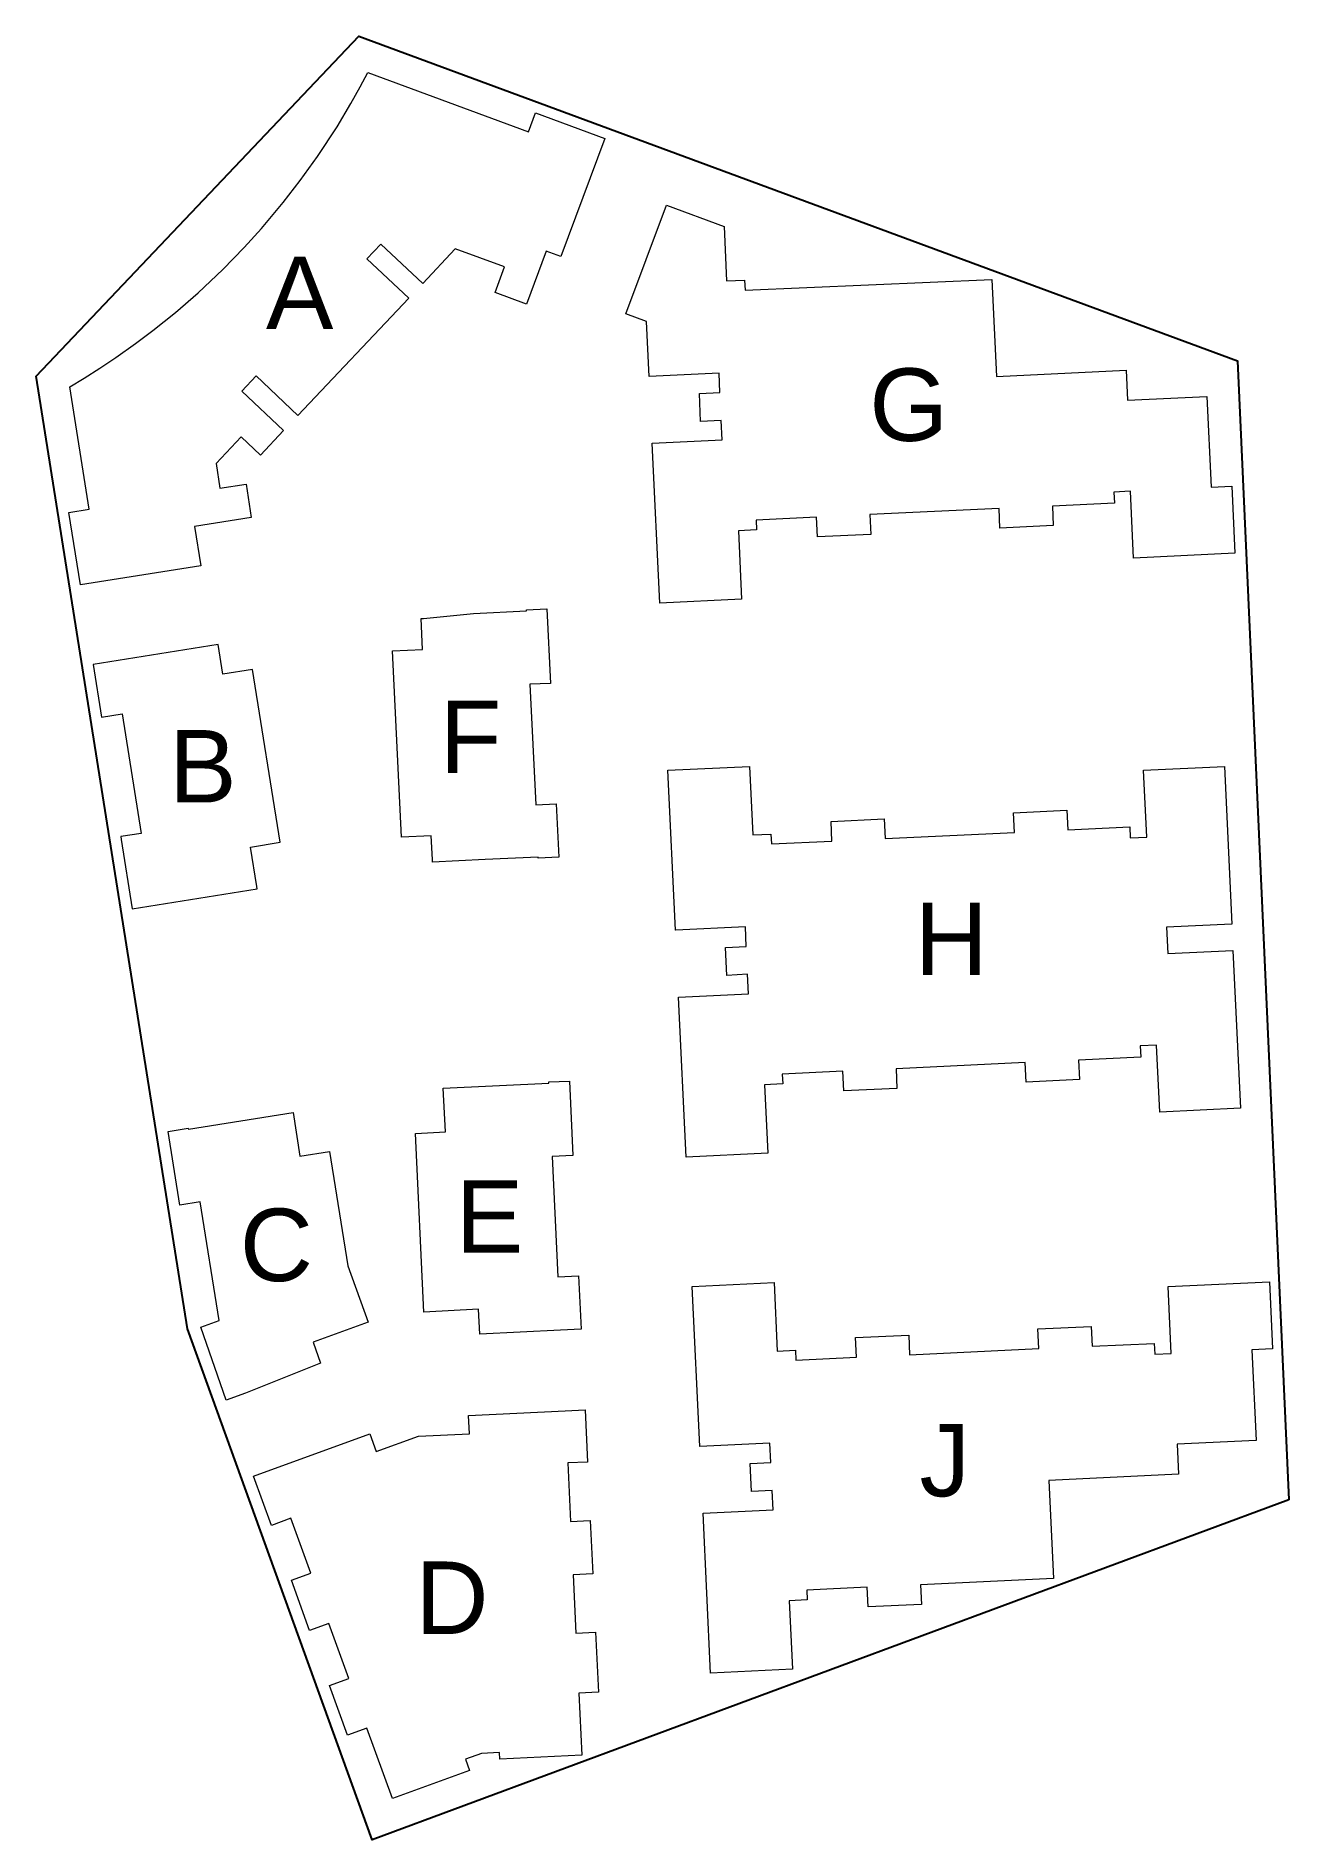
# Model space of a CAD drawing. Header units: millimetres. Extents: x 9 to 130, y 759 to 933.
import ezdxf

# ---------------------------------------------------------------- set-up
doc = ezdxf.new("R2010")
doc.units = ezdxf.units.MM
doc.layers.add('ALAN', color=5, linetype='Continuous', lineweight=211)
doc.layers.add('BLOKLAR', color=7, linetype='Continuous', lineweight=0)
doc.styles.get("Standard").update_dxf_attribs({"font": 'arial.ttf'})

msp = doc.modelspace()

# ---------------------------------------------------------------- linework, layer by layer
at = {"layer": 'ALAN', "color": 0, "lineweight": -2}
msp.add_polyline3d([(129.65, 791.74, 0), (41.15, 758.9, 0), (23.31, 808.25, 0), (8.69, 900.21, 0), (39.84, 933.06, 0), (124.69, 901.71, 0), (129.65, 791.74, 0)], close=True, dxfattribs=at)
at = {"layer": 'BLOKLAR'}
for points in [[(12.98, 880.07, 0), (11.86, 887.07, 0), (13.83, 887.39, 0), (11.94, 899.2, 0), (13.32, 900.03, 0), (14.84, 900.98, 0), (16.39, 902.03, 0), (18.3, 903.38, 0), (19.97, 904.63, 0), (22.14, 906.37, 0), (24.33, 908.27, 0), (26.71, 910.52, 0), (28.77, 912.65, 0), (30.45, 914.48, 0), (32.55, 916.99, 0), (34.19, 919.11, 0), (35.85, 921.44, 0), (37.77, 924.31, 0), (39.09, 926.54, 0), (39.99, 928.16, 0), (40.73, 929.53, 0), (56.24, 923.8, 0), (56.92, 925.65, 0), (63.6, 923.17, 0), (59.35, 911.76, 0), (57.93, 912.28, 0), (56.05, 907.16, 0), (53, 908.29, 0), (53.92, 910.77, 0), (49.17, 912.52, 0), (46.02, 909.18, 0), (41.98, 912.98, 0), (40.61, 911.54, 0), (44.67, 907.74, 0), (33.97, 896.42, 0), (29.94, 900.24, 0), (28.56, 898.78, 0), (32.58, 894.97, 0), (30.35, 892.6, 0), (28.5, 894.36, 0), (26.07, 891.8, 0), (26.44, 889.4, 0), (28.96, 889.79, 0), (29.46, 886.58, 0), (23.98, 885.72, 0), (24.59, 881.92, 0), (12.98, 880.07, 0)], [(65.63, 906.24, 0), (69.55, 916.73, 0), (75.11, 914.66, 0), (75.36, 909.41, 0), (77.1, 909.49, 0), (77.14, 908.54, 0), (100.97, 909.57, 0), (101.42, 900.19, 0), (113.94, 900.8, 0), (114.08, 897.9, 0), (121.72, 898.26, 0), (122.14, 889.51, 0), (124.13, 889.61, 0), (124.44, 883.12, 0), (114.65, 882.66, 0), (114.34, 889.11, 0), (112.75, 889.03, 0), (112.8, 887.97, 0), (106.81, 887.68, 0), (106.9, 885.79, 0), (101.75, 885.54, 0), (101.66, 887.44, 0), (89.19, 886.85, 0), (89.28, 884.95, 0), (84.13, 884.71, 0), (84.04, 886.61, 0), (78.2, 886.33, 0), (78.25, 885.38, 0), (76.5, 885.3, 0), (76.81, 878.68, 0), (68.92, 878.31, 0), (68.18, 893.76, 0), (74.94, 894.08, 0), (74.85, 895.95, 0), (72.85, 895.86, 0), (72.73, 898.55, 0), (74.72, 898.65, 0), (74.63, 900.52, 0), (67.88, 900.2, 0), (67.63, 905.49, 0), (65.63, 906.24, 0)], [(29.99, 850.96, 0), (29.38, 854.76, 0), (32.25, 855.22, 0), (29.58, 871.91, 0), (26.72, 871.46, 0), (26.26, 874.31, 0), (14.21, 872.38, 0), (15.02, 867.3, 0), (17, 867.61, 0), (18.84, 856.06, 0), (16.86, 855.79, 0), (16.91, 855.5, 0), (17.98, 848.79, 0), (30.03, 850.72, 0), (29.99, 850.96, 0)], [(69.68, 862.17, 0), (77.58, 862.54, 0), (77.89, 855.93, 0), (79.64, 856.01, 0), (79.68, 855.06, 0), (85.53, 855.34, 0), (85.44, 857.24, 0), (90.58, 857.48, 0), (90.67, 855.58, 0), (103.15, 856.17, 0), (103.06, 858.07, 0), (108.2, 858.32, 0), (108.29, 856.42, 0), (114.28, 856.7, 0), (114.33, 855.64, 0), (115.93, 855.71, 0), (115.62, 862.17, 0), (123.42, 862.54, 0), (124.14, 847.3, 0), (117.84, 847.01, 0), (117.96, 844.47, 0), (124.25, 844.77, 0), (124.98, 829.54, 0), (117.19, 829.17, 0), (116.88, 835.62, 0), (115.28, 835.55, 0), (115.34, 834.48, 0), (109.34, 834.19, 0), (109.43, 832.3, 0), (104.29, 832.05, 0), (104.2, 833.95, 0), (91.72, 833.36, 0), (91.81, 831.46, 0), (86.67, 831.22, 0), (86.58, 833.11, 0), (80.74, 832.83, 0), (80.78, 831.9, 0), (79.03, 831.81, 0), (79.35, 825.2, 0), (71.45, 824.82, 0), (70.72, 840.27, 0), (77.47, 840.59, 0), (77.38, 842.47, 0), (75.39, 842.37, 0), (75.26, 845.07, 0), (77.26, 845.16, 0), (77.17, 847.04, 0), (70.47, 846.72, 0), (70.42, 846.72, 0), (69.68, 862.17, 0)], [(51.53, 807.74, 0), (51.42, 810.14, 0), (46.13, 809.84, 0), (45.32, 827.11, 0), (48.21, 827.25, 0), (48.01, 831.49, 0), (58.2, 831.97, 0), (58.19, 832.08, 0), (60.18, 832.17, 0), (60.52, 824.98, 0), (58.53, 824.89, 0), (59.08, 813.25, 0), (61.07, 813.35, 0), (61.32, 808.2, 0), (59.33, 808.11, 0), (51.53, 807.74, 0)], [(28.91, 802.03, 0), (27.04, 801.35, 0), (24.59, 808.39, 0), (26.38, 809.04, 0), (24.54, 820.5, 0), (22.57, 820.19, 0), (21.43, 827.29, 0), (23.39, 827.61, 0), (23.42, 827.51, 0), (33.51, 829.12, 0), (34.17, 824.92, 0), (37.03, 825.37, 0), (38.78, 814.32, 0), (40.77, 808.9, 0), (35.43, 806.94, 0), (36.16, 804.92, 0), (28.91, 802.03, 0)], [(72.05, 812.33, 0), (79.94, 812.7, 0), (80.25, 806.09, 0), (82, 806.17, 0), (82.05, 805.22, 0), (87.89, 805.5, 0), (87.8, 807.4, 0), (92.94, 807.64, 0), (93.03, 805.74, 0), (105.51, 806.34, 0), (105.42, 808.24, 0), (110.56, 808.48, 0), (110.65, 806.58, 0), (116.65, 806.84, 0), (116.69, 805.8, 0), (118.29, 805.87, 0), (117.98, 812.33, 0), (127.77, 812.79, 0), (128.08, 806.31, 0), (126.08, 806.21, 0), (126.5, 797.47, 0), (118.86, 797.11, 0), (119, 794.2, 0), (106.46, 793.6, 0), (106.91, 784.14, 0), (94.09, 783.53, 0), (94.18, 781.63, 0), (89.03, 781.39, 0), (88.94, 783.29, 0), (83.1, 783.01, 0), (83.14, 782.07, 0), (81.39, 781.98, 0), (81.71, 775.37, 0), (73.82, 774.99, 0), (73.09, 790.44, 0), (79.84, 790.76, 0), (79.75, 792.63, 0), (77.75, 792.54, 0), (77.62, 795.23, 0), (79.62, 795.33, 0), (79.53, 797.2, 0), (72.78, 796.88, 0), (72.05, 812.33, 0)], [(43.11, 762.9, 0), (40.64, 769.7, 0), (38.76, 769.02, 0), (37.02, 773.81, 0), (38.9, 774.49, 0), (36.97, 779.8, 0), (35.1, 779.12, 0), (33.34, 783.97, 0), (35.22, 784.65, 0), (33.29, 789.95, 0), (31.41, 789.27, 0), (29.69, 794.02, 0), (40.92, 798.09, 0), (41.53, 796.4, 0), (45.61, 797.87, 0), (50.54, 798.11, 0), (50.45, 799.89, 0), (59.79, 800.33, 0), (61.69, 800.42, 0), (61.93, 795.38, 0), (60.03, 795.29, 0), (60.3, 789.65, 0), (62.19, 789.74, 0), (62.44, 784.59, 0), (60.54, 784.5, 0), (60.81, 778.86, 0), (62.7, 778.95, 0), (62.98, 773.16, 0), (61.08, 773.07, 0), (61.37, 767.08, 0), (53.48, 766.69, 0), (53.45, 767.34, 0), (51.7, 767.25, 0), (50.14, 766.68, 0), (50.54, 765.6, 0), (43.11, 762.9, 0)]]:
    msp.add_polyline3d(points, close=True, dxfattribs=at)
msp.add_polyline3d([(57.17, 853.79, 0), (52.06, 853.55, 0), (46.96, 853.31, 0), (46.95, 853.56, 0), (46.84, 855.83, 0), (43.96, 855.7, 0), (43.09, 873.69, 0), (46, 873.83, 0), (45.86, 876.82, 0), (46.11, 876.84, 0), (50.94, 877.32, 0), (56.03, 877.56, 0), (56.03, 877.66, 0), (58.02, 877.75, 0), (58.36, 870.56, 0), (56.37, 870.47, 0), (56.93, 858.83, 0), (58.91, 858.93, 0), (59.16, 853.78, 0), (57.16, 853.69, 0), (57.17, 853.79, 0)], dxfattribs=at)

# ---------------------------------------------------------------- texts
at = {"char_height": 7, "width": 11.6458, "attachment_point": 1}
for s, insert in [('\\pxqc;A', (28.32, 911.76)), ('\\pxqc;G', (87.12, 900.97)), ('\\pxqc;F', (44.82, 868.9)), ('\\pxqc;B', (18.97, 866.06)), ('\\pxqc;H', (91.23, 849.39)), ('\\pxqc;E', (46.64, 822.59)), ('\\pxqc;C', (26.07, 819.85)), ('\\pxqc;J', (90.6, 799.07)), ('\\pxqc;D', (43.02, 785.78))]:
    msp.add_mtext(s, dxfattribs=dict(at, insert=insert))

doc.saveas('drawing.dxf')
